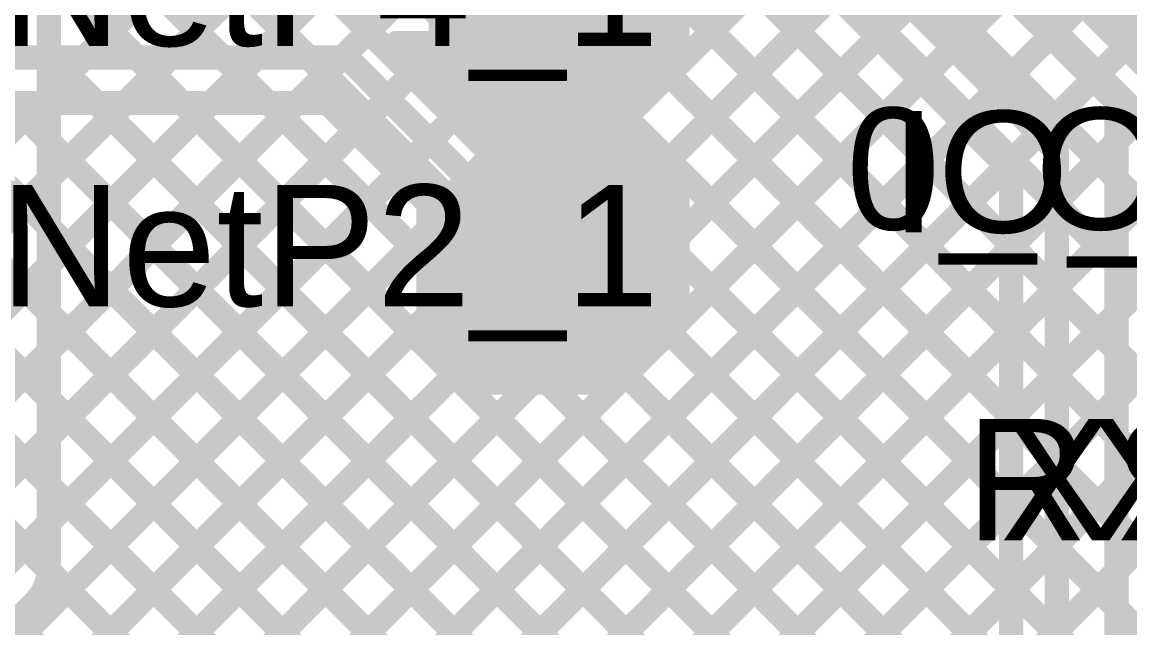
# Model space of a CAD drawing. Header units: millimetres. Extents: x -0.64 to 2.98, y -0.65 to 2.86.
# Drawn here: x 2.3671 to 2.7321, y 0.8632 to 1.0626 of the extents above; entities that cross this region are included whole.
import ezdxf

# ---------------------------------------------------------------- set-up
doc = ezdxf.new("R2010")
doc.units = ezdxf.units.MM
doc.header["$MEASUREMENT"] = 0
for name, color, linetype in [('BottomLayer', 5, 'Continuous'), ('BottomOverlay', 54, 'Continuous'), ('Mechanical2', 216, 'Continuous'), ('TopLayer', 1, 'Continuous'), ('TopOverlay', 2, 'Continuous'), ('TopPaste', 8, 'Continuous'), ('TopSolder', 216, 'Continuous')]:
    doc.layers.add(name, color=color, linetype=linetype)
doc.styles.add('Arial', font='', dxfattribs={"height": 0.2})
doc.styles.get('Arial').set_extended_font_data('Arial')

# ---------------------------------------------------------------- blocks, each defined once
blk = doc.blocks.new('TEST_POINT_182')
at = {"layer": 'TopLayer'}
blk.add_hatch(color=1, dxfattribs=at).paths.add_polyline_path([(0.015, 0.03), (-0.015, 0.03), (-0.03, 0.015), (-0.03, -0.015), (-0.015, -0.03), (0.015, -0.03), (0.03, -0.015), (0.03, 0.015)])
at = {"layer": 'TopPaste'}
blk.add_hatch(color=8, dxfattribs=at).paths.add_polyline_path([(0.015, 0.03), (-0.015, 0.03), (-0.03, 0.015), (-0.03, -0.015), (-0.015, -0.03), (0.015, -0.03), (0.03, -0.015), (0.03, 0.015)])
at = {"layer": 'TopSolder'}
blk.add_hatch(color=216, dxfattribs=at).paths.add_polyline_path([(0.017, 0.034), (-0.017, 0.034), (-0.034, 0.017), (-0.034, -0.017), (-0.017, -0.034), (0.017, -0.034), (0.034, -0.017), (0.034, 0.017)])
at = {"layer": 'TopOverlay', "const_width": 0.00787}
for points in [[(-0.017, 0.037), (-0.037, 0.017)], [(-0.017, 0.037), (0.017, 0.037)], [(-0.017, 0.037), (0.017, 0.037)], [(0.017, 0.037), (0.037, 0.017)], [(-0.037, 0.017), (-0.037, -0.017)], [(0.037, 0.017), (0.037, -0.017)], [(-0.037, -0.017), (-0.017, -0.037)], [(0.037, -0.017), (0.017, -0.037)], [(-0.017, -0.037), (0.017, -0.037)], [(-0.017, -0.037), (0.017, -0.037)]]:
    blk.add_lwpolyline(points, dxfattribs=at)
at = {"layer": 'TopOverlay', "const_width": 0.00394}
for points in [[(-0.01897, 0.037, 1), (-0.01503, 0.037, 1)], [(-0.01897, 0.037, 1), (-0.01503, 0.037, 1)], [(-0.01897, 0.037, 1), (-0.01503, 0.037, 1)], [(0.01503, 0.037, 1), (0.01897, 0.037, 1)], [(0.01503, 0.037, 1), (0.01897, 0.037, 1)], [(0.01503, 0.037, 1), (0.01897, 0.037, 1)], [(-0.03897, 0.017, 1), (-0.03503, 0.017, 1)], [(-0.03897, 0.017, 1), (-0.03503, 0.017, 1)], [(0.03503, 0.017, 1), (0.03897, 0.017, 1)], [(0.03503, 0.017, 1), (0.03897, 0.017, 1)], [(-0.03897, -0.017, 1), (-0.03503, -0.017, 1)], [(-0.03897, -0.017, 1), (-0.03503, -0.017, 1)], [(0.03503, -0.017, 1), (0.03897, -0.017, 1)], [(0.03503, -0.017, 1), (0.03897, -0.017, 1)], [(-0.01897, -0.037, 1), (-0.01503, -0.037, 1)], [(-0.01897, -0.037, 1), (-0.01503, -0.037, 1)], [(-0.01897, -0.037, 1), (-0.01503, -0.037, 1)], [(0.01503, -0.037, 1), (0.01897, -0.037, 1)], [(0.01503, -0.037, 1), (0.01897, -0.037, 1)], [(0.01503, -0.037, 1), (0.01897, -0.037, 1)]]:
    blk.add_lwpolyline(points, format="xyb", close=True, dxfattribs=at)
blk = doc.blocks.new('TEST_POINT_184')
at = {"layer": 'TopLayer'}
blk.add_hatch(color=1, dxfattribs=at).paths.add_polyline_path([(0.015, 0.03), (-0.015, 0.03), (-0.03, 0.015), (-0.03, -0.015), (-0.015, -0.03), (0.015, -0.03), (0.03, -0.015), (0.03, 0.015)])
at = {"layer": 'TopPaste'}
blk.add_hatch(color=8, dxfattribs=at).paths.add_polyline_path([(0.015, 0.03), (-0.015, 0.03), (-0.03, 0.015), (-0.03, -0.015), (-0.015, -0.03), (0.015, -0.03), (0.03, -0.015), (0.03, 0.015)])
at = {"layer": 'TopSolder'}
blk.add_hatch(color=216, dxfattribs=at).paths.add_polyline_path([(0.017, 0.034), (-0.017, 0.034), (-0.034, 0.017), (-0.034, -0.017), (-0.017, -0.034), (0.017, -0.034), (0.034, -0.017), (0.034, 0.017)])
at = {"layer": 'TopOverlay', "const_width": 0.00787}
for points in [[(-0.017, 0.037), (-0.037, 0.017)], [(-0.017, 0.037), (0.017, 0.037)], [(-0.017, 0.037), (0.017, 0.037)], [(0.017, 0.037), (0.037, 0.017)], [(-0.037, 0.017), (-0.037, -0.017)], [(0.037, 0.017), (0.037, -0.017)], [(-0.037, -0.017), (-0.017, -0.037)], [(0.037, -0.017), (0.017, -0.037)], [(-0.017, -0.037), (0.017, -0.037)], [(-0.017, -0.037), (0.017, -0.037)]]:
    blk.add_lwpolyline(points, dxfattribs=at)
at = {"layer": 'TopOverlay', "const_width": 0.00394}
for points in [[(-0.01897, 0.037, 1), (-0.01503, 0.037, 1)], [(-0.01897, 0.037, 1), (-0.01503, 0.037, 1)], [(-0.01897, 0.037, 1), (-0.01503, 0.037, 1)], [(0.01503, 0.037, 1), (0.01897, 0.037, 1)], [(0.01503, 0.037, 1), (0.01897, 0.037, 1)], [(0.01503, 0.037, 1), (0.01897, 0.037, 1)], [(-0.03897, 0.017, 1), (-0.03503, 0.017, 1)], [(-0.03897, 0.017, 1), (-0.03503, 0.017, 1)], [(0.03503, 0.017, 1), (0.03897, 0.017, 1)], [(0.03503, 0.017, 1), (0.03897, 0.017, 1)], [(-0.03897, -0.017, 1), (-0.03503, -0.017, 1)], [(-0.03897, -0.017, 1), (-0.03503, -0.017, 1)], [(0.03503, -0.017, 1), (0.03897, -0.017, 1)], [(0.03503, -0.017, 1), (0.03897, -0.017, 1)], [(-0.01897, -0.037, 1), (-0.01503, -0.037, 1)], [(-0.01897, -0.037, 1), (-0.01503, -0.037, 1)], [(-0.01897, -0.037, 1), (-0.01503, -0.037, 1)], [(0.01503, -0.037, 1), (0.01897, -0.037, 1)], [(0.01503, -0.037, 1), (0.01897, -0.037, 1)], [(0.01503, -0.037, 1), (0.01897, -0.037, 1)]]:
    blk.add_lwpolyline(points, format="xyb", close=True, dxfattribs=at)

msp = doc.modelspace()

# ---------------------------------------------------------------- linework, layer by layer
at = {"layer": 'BottomLayer', "const_width": 0.008}
for points in [[(2.37586, 0.88286), (2.37586, 1.29395)], [(2.37586, 0.92603), (2.68029, 1.23047)], [(2.37586, 1.22146), (2.77664, 0.82068)], [(2.37586, 0.89775), (2.69403, 1.21592)], [(2.34733, 0.84093), (2.70818, 1.20178)], [(2.37586, 1.19318), (2.80906, 0.75997)], [(2.34733, 0.81265), (2.72232, 1.18764)], [(2.35884, 0.79588), (2.73646, 1.1735)], [(2.62073, 1.17458), (2.77651, 1.0188)], [(2.37586, 0.95432), (2.59154, 1.17)], [(2.37586, 1.01089), (2.53497, 1.17)], [(2.37586, 1.03917), (2.50669, 1.17)], [(2.37586, 0.9826), (2.56326, 1.17)], [(2.45561, 1.17), (2.78445, 0.84115)], [(2.48389, 1.17), (2.80007, 0.85382)], [(2.51217, 1.17), (2.77885, 0.90332)], [(2.54046, 1.17), (2.7791, 0.93136)], [(2.56874, 1.17), (2.79081, 0.94793)], [(2.59703, 1.17), (2.81009, 0.95693)], [(2.37586, 1.16489), (2.78978, 0.75097)], [(2.37196, 0.78071), (2.7506, 1.15936)], [(2.31231, 0.69278), (2.76474, 1.14521)], [(2.37586, 1.13661), (2.77347, 0.739)], [(2.42731, 0.7795), (2.77647, 1.12866)], [(2.37586, 1.10833), (2.74518, 0.739)], [(2.4556, 0.7795), (2.77647, 1.10037)], [(2.37586, 1.08004), (2.7169, 0.739)], [(2.48388, 0.7795), (2.78086, 1.07647)], [(2.51217, 0.7795), (2.80914, 1.07647)], [(2.37586, 1.05176), (2.68862, 0.739)], [(2.37586, 1.02347), (2.66033, 0.739)], [(2.53388, 0.77293), (2.7765, 1.01555)], [(2.37586, 0.99519), (2.63205, 0.739)], [(2.54063, 0.75139), (2.78347, 0.99423)], [(2.55652, 0.739), (2.79847, 0.98095)], [(2.37586, 0.9669), (2.60376, 0.739)], [(2.37586, 0.93862), (2.57548, 0.739)], [(2.5848, 0.739), (2.78058, 0.93477)], [(2.37586, 0.91034), (2.50669, 0.7795)], [(2.61309, 0.739), (2.77848, 0.90439)], [(2.37584, 0.88207), (2.47841, 0.7795)], [(2.34733, 0.8477), (2.37116, 0.87153)], [(2.36463, 0.865), (2.45013, 0.7795)]]:
    msp.add_lwpolyline(points, dxfattribs=at)
at = {"layer": 'BottomLayer', "const_width": 0.004}
for points in [[(2.37386, 1.05176, 1), (2.37786, 1.05176, 1)], [(2.37386, 1.03917, 1), (2.37786, 1.03917, 1)], [(2.37386, 1.02347, 1), (2.37786, 1.02347, 1)], [(2.37386, 1.01089, 1), (2.37786, 1.01089, 1)], [(2.37386, 0.99519, 1), (2.37786, 0.99519, 1)], [(2.37386, 0.9826, 1), (2.37786, 0.9826, 1)], [(2.37386, 0.9669, 1), (2.37786, 0.9669, 1)], [(2.37386, 0.95432, 1), (2.37786, 0.95432, 1)], [(2.37386, 0.93862, 1), (2.37786, 0.93862, 1)], [(2.37386, 0.92603, 1), (2.37786, 0.92603, 1)], [(2.37386, 0.91034, 1), (2.37786, 0.91034, 1)], [(2.37386, 0.89775, 1), (2.37786, 0.89775, 1)], [(2.37384, 0.88207, 1), (2.37784, 0.88207, 1)], [(2.37386, 0.88286, 1), (2.37786, 0.88286, 1)], [(2.37386, 0.88286, 1), (2.37786, 0.88286, 1)], [(2.37386, 0.88286, 1), (2.37786, 0.88286, 1)], [(2.36916, 0.87153, 1), (2.37316, 0.87153, 1)], [(2.36916, 0.87153, 1), (2.37316, 0.87153, 1)], [(2.36917, 0.87154, 1), (2.37317, 0.87154, 1)], [(2.36263, 0.865, 1), (2.36663, 0.865, 1)]]:
    msp.add_lwpolyline(points, format="xyb", close=True, dxfattribs=at)
at = {"layer": 'BottomLayer', "const_width": 0.008}
for points in [[(2.37586, 0.88286, -0.199231), (2.37116, 0.87153)], [(2.37586, 0.88286, -0.198912), (2.37117, 0.87154)]]:
    msp.add_lwpolyline(points, format="xyb", dxfattribs=at)
at = {"layer": 'Mechanical2', "const_width": 0.01}
msp.add_lwpolyline([(1.75783, 2.80917, -6.230382), (0.64896, 2.81029)], format="xyb", dxfattribs=at)
at = {"layer": 'TopLayer', "const_width": 0.008}
for points in [[(2.648, 1.14731), (2.77651, 1.0188)], [(2.648, 1.13721), (2.73829, 1.04693)], [(2.633, 1.131), (2.72769, 1.03632)], [(2.606, 1.122), (2.708, 1.02)], [(2.56458, 1.11759), (2.693, 0.98917)], [(2.5954, 1.11139), (2.693, 1.01379)], [(2.583, 1.05026), (2.583, 1.09126)], [(2.56068, 1.026), (2.62073, 1.08605)], [(2.57573, 1.01277), (2.63487, 1.07191)], [(2.583, 1.07089), (2.693, 0.96089)], [(2.73066, 1.05456), (2.74444, 1.06834)], [(2.49046, 1.05576), (2.501, 1.05576)], [(2.49046, 1.05576), (2.52086, 1.02536)], [(2.501, 1.05026), (2.501, 1.05576)], [(2.583, 0.99175), (2.64902, 1.05777)], [(2.13467, 1.051), (2.474, 1.051)], [(2.474, 1.051), (2.55, 0.975)], [(2.501, 1.05026), (2.5215, 1.02976)], [(2.5625, 1.02976), (2.583, 1.05026)], [(2.37972, 0.76019), (2.66316, 1.04363)], [(2.57917, 1.04643), (2.693, 0.93261)], [(2.72769, 0.37368), (2.72769, 1.03632)], [(2.24219, 1.036), (2.46779, 1.036)], [(2.25019, 1.036), (2.50851, 0.77768)], [(2.27848, 1.036), (2.693, 0.62148)], [(2.28966, 0.95297), (2.37269, 1.036)], [(2.3038, 0.93883), (2.40097, 1.036)], [(2.30676, 1.036), (2.693, 0.64976)], [(2.31698, 0.92372), (2.42926, 1.036)], [(2.32533, 0.90378), (2.45754, 1.036)], [(2.33505, 1.036), (2.693, 0.67805)], [(2.36333, 1.036), (2.693, 0.70633)], [(2.39162, 1.036), (2.693, 0.73462)], [(2.4199, 1.036), (2.693, 0.7629)], [(2.44818, 1.036), (2.501, 0.98318)], [(2.46779, 1.036), (2.501, 1.00279)], [(2.39386, 0.74605), (2.6773, 1.02949)], [(2.5215, 1.02976), (2.5625, 1.02976)], [(2.53239, 1.026), (2.53615, 1.02976)], [(2.53928, 1.02976), (2.54304, 1.026)], [(2.56503, 1.03229), (2.693, 0.90432)], [(2.29487, 0.84504), (2.47681, 1.02698)], [(2.5215, 1.026), (2.5625, 1.026)], [(2.5625, 1.026), (2.583, 1.0055)], [(2.708, 0.398), (2.708, 1.02)], [(2.24153, 1.01638), (2.49509, 0.76282)], [(2.40801, 0.73191), (2.69144, 1.01534)], [(2.30901, 0.8309), (2.49095, 1.01284)], [(2.693, 0.40421), (2.693, 1.01379)], [(2.583, 0.9645), (2.583, 1.0055)], [(2.501, 0.9645), (2.501, 1.00279)], [(2.32315, 0.81676), (2.501, 0.99461)], [(2.42215, 0.71776), (2.693, 0.98862)], [(2.583, 0.98604), (2.693, 0.87604)], [(2.33729, 0.80262), (2.501, 0.96632)], [(2.501, 0.9645), (2.5215, 0.944)], [(2.5625, 0.944), (2.583, 0.9645)], [(2.51132, 0.77865), (2.693, 0.96033)], [(2.57963, 0.96113), (2.693, 0.84775)], [(2.35884, 0.79588), (2.51423, 0.95127)], [(2.56548, 0.94698), (2.693, 0.81947)], [(2.37196, 0.78071), (2.53525, 0.944)], [(2.5215, 0.944), (2.5625, 0.944)], [(2.54018, 0.944), (2.693, 0.79118)], [(2.53388, 0.77293), (2.693, 0.93205)], [(2.32537, 0.90426), (2.49408, 0.73554)], [(2.54108, 0.75185), (2.693, 0.90376)], [(2.54108, 0.72356), (2.693, 0.87548)]]:
    msp.add_lwpolyline(points, dxfattribs=at)
at = {"layer": 'TopLayer', "const_width": 0.004}
for points in [[(2.48846, 1.05576, 1), (2.49246, 1.05576, 1)], [(2.48846, 1.05576, 1), (2.49246, 1.05576, 1)], [(2.499, 1.05576, 1), (2.503, 1.05576, 1)], [(2.499, 1.05576, 1), (2.503, 1.05576, 1)], [(2.64702, 1.05777, 1), (2.65102, 1.05777, 1)], [(2.72866, 1.05456, 1), (2.73266, 1.05456, 1)], [(2.472, 1.051, 1), (2.476, 1.051, 1)], [(2.472, 1.051, 1), (2.476, 1.051, 1)], [(2.499, 1.05026, 1), (2.503, 1.05026, 1)], [(2.499, 1.05026, 1), (2.503, 1.05026, 1)], [(2.581, 1.05026, 1), (2.585, 1.05026, 1)], [(2.581, 1.05026, 1), (2.585, 1.05026, 1)], [(2.57717, 1.04643, 1), (2.58117, 1.04643, 1)], [(2.66116, 1.04363, 1), (2.66516, 1.04363, 1)], [(2.72568, 1.03632, 1), (2.72968, 1.03632, 1)], [(2.72568, 1.03632, 1), (2.72968, 1.03632, 1)], [(2.36133, 1.036, 1), (2.36533, 1.036, 1)], [(2.37069, 1.036, 1), (2.37469, 1.036, 1)], [(2.38962, 1.036, 1), (2.39362, 1.036, 1)], [(2.39897, 1.036, 1), (2.40297, 1.036, 1)], [(2.4179, 1.036, 1), (2.4219, 1.036, 1)], [(2.42726, 1.036, 1), (2.43126, 1.036, 1)], [(2.44618, 1.036, 1), (2.45018, 1.036, 1)], [(2.45554, 1.036, 1), (2.45954, 1.036, 1)], [(2.46579, 1.036, 1), (2.46979, 1.036, 1)], [(2.46579, 1.036, 1), (2.46979, 1.036, 1)], [(2.5195, 1.02976, 1), (2.5235, 1.02976, 1)], [(2.5195, 1.02976, 1), (2.5235, 1.02976, 1)], [(2.53415, 1.02976, 1), (2.53815, 1.02976, 1)], [(2.53728, 1.02976, 1), (2.54128, 1.02976, 1)], [(2.5605, 1.02976, 1), (2.5645, 1.02976, 1)], [(2.5605, 1.02976, 1), (2.5645, 1.02976, 1)], [(2.56303, 1.03229, 1), (2.56703, 1.03229, 1)], [(2.6753, 1.02949, 1), (2.6793, 1.02949, 1)], [(2.47481, 1.02698, 1), (2.47881, 1.02698, 1)], [(2.51886, 1.02536, 1), (2.52286, 1.02536, 1)], [(2.5195, 1.026, 1), (2.5235, 1.026, 1)], [(2.53039, 1.026, 1), (2.53439, 1.026, 1)], [(2.54104, 1.026, 1), (2.54504, 1.026, 1)], [(2.55868, 1.026, 1), (2.56268, 1.026, 1)], [(2.5605, 1.026, 1), (2.5645, 1.026, 1)], [(2.5605, 1.026, 1), (2.5645, 1.026, 1)], [(2.706, 1.02, 1), (2.71, 1.02, 1)], [(2.706, 1.02, 1), (2.71, 1.02, 1)], [(2.68944, 1.01534, 1), (2.69344, 1.01534, 1)], [(2.48895, 1.01284, 1), (2.49295, 1.01284, 1)], [(2.57373, 1.01277, 1), (2.57773, 1.01277, 1)], [(2.691, 1.01379, 1), (2.695, 1.01379, 1)], [(2.691, 1.01379, 1), (2.695, 1.01379, 1)], [(2.581, 1.0055, 1), (2.585, 1.0055, 1)], [(2.581, 1.0055, 1), (2.585, 1.0055, 1)], [(2.499, 1.00279, 1), (2.503, 1.00279, 1)], [(2.499, 1.00279, 1), (2.503, 1.00279, 1)], [(2.499, 0.99461, 1), (2.503, 0.99461, 1)], [(2.581, 0.99175, 1), (2.585, 0.99175, 1)], [(2.691, 0.98917, 1), (2.695, 0.98917, 1)], [(2.581, 0.98604, 1), (2.585, 0.98604, 1)], [(2.691, 0.98862, 1), (2.695, 0.98862, 1)], [(2.499, 0.98318, 1), (2.503, 0.98318, 1)], [(2.548, 0.975, 1), (2.552, 0.975, 1)], [(2.499, 0.96632, 1), (2.503, 0.96632, 1)], [(2.499, 0.9645, 1), (2.503, 0.9645, 1)], [(2.499, 0.9645, 1), (2.503, 0.9645, 1)], [(2.581, 0.9645, 1), (2.585, 0.9645, 1)], [(2.581, 0.9645, 1), (2.585, 0.9645, 1)], [(2.57763, 0.96113, 1), (2.58163, 0.96113, 1)], [(2.691, 0.96089, 1), (2.695, 0.96089, 1)], [(2.691, 0.96033, 1), (2.695, 0.96033, 1)], [(2.51223, 0.95127, 1), (2.51623, 0.95127, 1)], [(2.56348, 0.94698, 1), (2.56748, 0.94698, 1)], [(2.5195, 0.944, 1), (2.5235, 0.944, 1)], [(2.5195, 0.944, 1), (2.5235, 0.944, 1)], [(2.53325, 0.944, 1), (2.53725, 0.944, 1)], [(2.53818, 0.944, 1), (2.54218, 0.944, 1)], [(2.5605, 0.944, 1), (2.5645, 0.944, 1)], [(2.5605, 0.944, 1), (2.5645, 0.944, 1)], [(2.691, 0.93261, 1), (2.695, 0.93261, 1)], [(2.691, 0.93205, 1), (2.695, 0.93205, 1)], [(2.691, 0.90432, 1), (2.695, 0.90432, 1)], [(2.691, 0.90376, 1), (2.695, 0.90376, 1)], [(2.691, 0.87604, 1), (2.695, 0.87604, 1)], [(2.691, 0.87548, 1), (2.695, 0.87548, 1)]]:
    msp.add_lwpolyline(points, format="xyb", close=True, dxfattribs=at)

# ---------------------------------------------------------------- block references
at = {"rotation": 90}
for name, p in [('TEST_POINT_182', (2.542, 1.07076)), ('TEST_POINT_184', (2.542, 0.985))]:
    msp.add_blockref(name, p, dxfattribs=at)

# ---------------------------------------------------------------- texts
at = {"layer": 'BottomOverlay', "style": 'Arial', "text_generation_flag": 2}
for s, p in [('IO_0', (2.75968, 0.99437)), ('RX', (2.767, 0.892))]:
    msp.add_text(s, height=0.04, rotation=360, dxfattribs=at).set_placement(p)
at = {"layer": 'TopOverlay', "style": 'Arial'}
for s, p in [('NetP4_1', (2.35962, 1.05482)), ('NetP2_1', (2.35962, 0.96906))]:
    msp.add_text(s, height=0.04, dxfattribs=at).set_placement(p)
for s, p in [('IO_0', (2.65309, 0.99337)), ('RX', (2.678, 0.892))]:
    msp.add_text(s, height=0.04, rotation=360, dxfattribs=at).set_placement(p)

doc.saveas('drawing.dxf')
